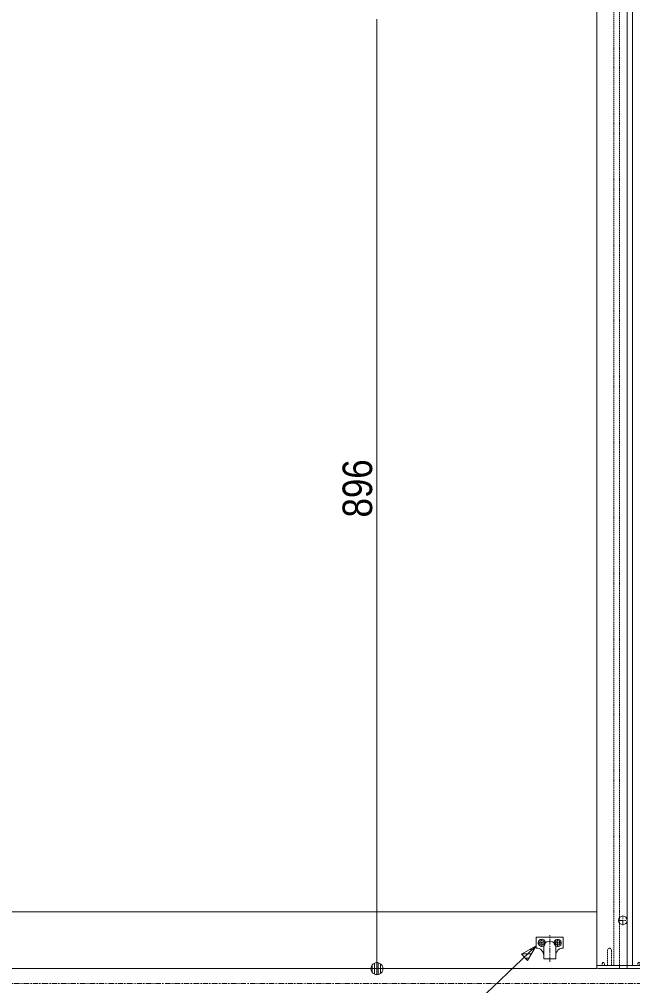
# Model space of a CAD drawing. Units: millimetres, scale not verified. Extents: x -4547 to 4547, y -2284 to 2284.
# Drawn here: x 206 to 778, y -1498 to -597 of the extents above; entities that cross this region are included whole.
import ezdxf
from ezdxf.enums import TextEntityAlignment as Align

# ---------------------------------------------------------------- set-up
doc = ezdxf.new("R2010")
doc.units = ezdxf.units.MM
doc.header["$LTSCALE"] = 20
for name, pattern in [('CHAIN1', [8, 5, -1, 1, -1]), ('DASHED1', [1.8, 1.2, -0.6]), ('DOUBLE_CHAIN1', [8.8, 5, -1, 0.6, -0.6, 0.6, -1])]:
    doc.linetypes.add(name, pattern=pattern)
for name, color, linetype, lineweight in [('0-0_3一般', 7, 'Continuous', 9), ('0-1_2寸法-3', 7, 'Continuous', 9), ('0-2_2寸法-1', 7, 'Continuous', 9), ('0-3_0', 7, 'Continuous', 9)]:
    doc.layers.add(name, color=color, linetype=linetype, lineweight=lineweight)
doc.styles.add('ＭＳ Ｐゴシック', font='')
doc.styles.get('ＭＳ Ｐゴシック').set_extended_font_data('MS PGothic')

# ---------------------------------------------------------------- blocks, each defined once
blk = doc.blocks.new('グループ-4')
at = {"layer": '0-0_3一般', "linetype": 'CHAIN1'}
for p, q in [((42092.6, -28740), (42268.6, -28740)), ((42180.6, -28828), (42180.6, -28652))]:
    blk.add_line(p, q, dxfattribs=at)
at = {"layer": '0-0_3一般'}
blk.add_circle((42180.6, -28740), 80, dxfattribs=at)
blk = doc.blocks.new('グループ-7')
at = {"layer": '0-0_3一般', "linetype": 'DASHED1'}
for p, q in [((42558.6, -29294.6), (42578.6, -29260)), ((42558.6, -29294.6), (42558.6, -29580)), ((42612.6, -29260), (42578.6, -29260)), ((42612.6, -29260), (42632.6, -29294.6)), ((42632.6, -29580), (42632.6, -29294.6)), ((42468.6, -29524), (42458.6, -29541.2)), ((42473.8, -29524), (42468.6, -29524)), ((42483.4, -29524), (42473.8, -29524)), ((42458.7, -29541.1), (42458.6, -29541.2)), ((42463.8, -29541.2), (42464.6, -29541.3)), ((42493.5, -29541.2), (42493.3, -29541.2))]:
    blk.add_line(p, q, dxfattribs=at)
at = {"layer": '0-0_3一般'}
for p, q in [((42114.6, -29620), (42114.6, -29580)), ((42678.6, -29580), (42114.6, -29580)), ((42134.6, -29640), (42658.6, -29640)), ((42678.6, -29620), (42678.6, -29580))]:
    blk.add_line(p, q, dxfattribs=at)
at = {"layer": '0-0_3一般', "linetype": 'DASHED1'}
for points in [[(42498.5, -29541.2), (42488.6, -29524), (42483.4, -29524)], [(42458.6, -29541.2), (42458.6, -29541.3), (42458.6, -29580)], [(42463.8, -29541.2), (42463.7, -29541.2), (42463.6, -29541.2), (42463.4, -29541.2), (42463.3, -29541.1), (42463.2, -29541.1), (42463, -29541.1), (42462.9, -29541), (42462.7, -29541), (42462.6, -29541), (42462.5, -29540.9), (42462.3, -29540.9), (42462.2, -29540.9), (42462, -29540.8), (42461.9, -29540.8), (42461.8, -29540.8), (42461.6, -29540.7), (42461.5, -29540.7), (42461.3, -29540.7), (42461.2, -29540.6), (42461, -29540.6), (42460.9, -29540.6), (42460.7, -29540.5), (42460.6, -29540.5), (42460.4, -29540.5), (42460.3, -29540.5), (42460.2, -29540.5), (42460, -29540.5), (42459.9, -29540.5), (42459.8, -29540.5), (42459.7, -29540.6), (42459.6, -29540.6), (42459.4, -29540.6), (42459.3, -29540.7), (42459.2, -29540.7), (42459.1, -29540.8), (42459, -29540.9), (42458.9, -29541), (42458.8, -29541), (42458.7, -29541.1)], [(42498.5, -29541.2), (42498.4, -29541.1), (42498.3, -29541.1), (42498.2, -29541), (42498.1, -29540.9), (42498, -29540.8), (42497.9, -29540.8), (42497.8, -29540.7), (42497.7, -29540.7), (42497.6, -29540.6), (42497.4, -29540.6), (42497.3, -29540.6), (42497.2, -29540.6), (42497.1, -29540.5), (42496.9, -29540.5), (42496.8, -29540.5), (42496.7, -29540.5), (42496.5, -29540.5), (42496.4, -29540.6), (42496.3, -29540.6), (42496.1, -29540.6), (42496, -29540.7), (42495.8, -29540.7), (42495.7, -29540.7), (42495.5, -29540.8), (42495.4, -29540.8), (42495.2, -29540.8), (42495.1, -29540.9), (42495, -29540.9), (42494.8, -29540.9), (42494.7, -29540.9), (42494.5, -29541), (42494.4, -29541), (42494.3, -29541), (42494.1, -29541.1), (42494, -29541.1), (42493.9, -29541.1), (42493.7, -29541.2), (42493.6, -29541.2), (42493.5, -29541.2)], [(42498.6, -29580), (42498.6, -29541.3), (42498.5, -29541.2)]]:
    blk.add_lwpolyline(points, dxfattribs=at)
at = {"layer": '0-0_3一般'}
for centre, start, end in [((42134.6, -29620), 180, 270), ((42658.6, -29620), 270, 0)]:
    blk.add_arc(centre, 20, start, end, dxfattribs=at)
blk = doc.blocks.new('グループ-8')
at = {"layer": '0-0_3一般'}
for p, q in [((42360.6, 16720), (42360.6, -29580)), ((42360.6, -29580), (42678.6, -29580))]:
    blk.add_line(p, q, dxfattribs=at)
at = {"layer": '0-0_3一般', "linetype": 'DASHED1'}
blk.add_lwpolyline([(42360.6, -29580), (42114.6, -29580), (42114.6, 16720), (42360.6, 16720)], dxfattribs=at)
blk = doc.blocks.new('グループ-10')
at = {"layer": '0-0_3一般', "linetype": 'DASHED1'}
for p, q in [((41894.6, -29294.6), (41914.6, -29260)), ((41894.6, -29294.6), (41894.6, -29580)), ((41948.6, -29260), (41914.6, -29260)), ((41948.6, -29260), (41968.6, -29294.6)), ((41968.6, -29580), (41968.6, -29294.6)), ((41804.6, -29524), (41794.6, -29541.2)), ((41809.8, -29524), (41804.6, -29524)), ((41819.4, -29524), (41809.8, -29524)), ((41794.7, -29541.1), (41794.6, -29541.2)), ((41799.8, -29541.2), (41800.6, -29541.3)), ((41829.5, -29541.2), (41829.3, -29541.2))]:
    blk.add_line(p, q, dxfattribs=at)
at = {"layer": '0-0_3一般'}
for p, q in [((41696.6, -29620), (41696.6, -29580)), ((42260.6, -29580), (41696.6, -29580)), ((41716.6, -29640), (42240.6, -29640)), ((42260.6, -29620), (42260.6, -29580))]:
    blk.add_line(p, q, dxfattribs=at)
at = {"layer": '0-0_3一般', "linetype": 'DASHED1'}
for points in [[(41834.5, -29541.2), (41824.6, -29524), (41819.4, -29524)], [(41794.6, -29541.2), (41794.6, -29541.3), (41794.6, -29580)], [(41799.8, -29541.2), (41799.7, -29541.2), (41799.6, -29541.2), (41799.4, -29541.2), (41799.3, -29541.1), (41799.2, -29541.1), (41799, -29541.1), (41798.9, -29541), (41798.7, -29541), (41798.6, -29541), (41798.5, -29540.9), (41798.3, -29540.9), (41798.2, -29540.9), (41798, -29540.8), (41797.9, -29540.8), (41797.8, -29540.8), (41797.6, -29540.7), (41797.5, -29540.7), (41797.3, -29540.7), (41797.2, -29540.6), (41797, -29540.6), (41796.9, -29540.6), (41796.7, -29540.5), (41796.6, -29540.5), (41796.4, -29540.5), (41796.3, -29540.5), (41796.2, -29540.5), (41796, -29540.5), (41795.9, -29540.5), (41795.8, -29540.5), (41795.7, -29540.6), (41795.6, -29540.6), (41795.4, -29540.6), (41795.3, -29540.7), (41795.2, -29540.7), (41795.1, -29540.8), (41795, -29540.9), (41794.9, -29541), (41794.8, -29541), (41794.7, -29541.1)], [(41834.5, -29541.2), (41834.4, -29541.1), (41834.3, -29541.1), (41834.2, -29541), (41834.1, -29540.9), (41834, -29540.8), (41833.9, -29540.8), (41833.8, -29540.7), (41833.7, -29540.7), (41833.6, -29540.6), (41833.4, -29540.6), (41833.3, -29540.6), (41833.2, -29540.6), (41833.1, -29540.5), (41832.9, -29540.5), (41832.8, -29540.5), (41832.7, -29540.5), (41832.5, -29540.5), (41832.4, -29540.6), (41832.3, -29540.6), (41832.1, -29540.6), (41832, -29540.7), (41831.8, -29540.7), (41831.7, -29540.7), (41831.5, -29540.8), (41831.4, -29540.8), (41831.2, -29540.8), (41831.1, -29540.9), (41831, -29540.9), (41830.8, -29540.9), (41830.7, -29540.9), (41830.5, -29541), (41830.4, -29541), (41830.3, -29541), (41830.1, -29541.1), (41830, -29541.1), (41829.9, -29541.1), (41829.7, -29541.2), (41829.6, -29541.2), (41829.5, -29541.2)], [(41834.6, -29580), (41834.6, -29541.3), (41834.5, -29541.2)]]:
    blk.add_lwpolyline(points, dxfattribs=at)
at = {"layer": '0-0_3一般'}
for centre, start, end in [((41716.6, -29620), 180, 270), ((42240.6, -29620), 270, 0)]:
    blk.add_arc(centre, 20, start, end, dxfattribs=at)
blk = doc.blocks.new('グループ-12')
at = {"layer": '0-0_3一般', "linetype": 'DOUBLE_CHAIN1'}
blk.add_line((51698.1, -29920), (25192.9, -29920), dxfattribs=at)
blk = doc.blocks.new('グループ-13')
at = {"layer": '0-0_3一般', "linetype": 'DASHED1'}
for p, q in [((42014.6, -29580), (42014.6, 16720)), ((41694.6, -28580), (41696.6, -28580)), ((41696.6, -28580), (41696.6, -29580))]:
    blk.add_line(p, q, dxfattribs=at)
at = {"layer": '0-0_3一般'}
for p, q in [((42260.6, -29580), (42260.6, 16720)), ((41694.6, -28580), (41694.6, 15660)), ((41694.6, -28580), (27234.6, -28580)), ((41694.6, -29580), (41694.6, -28580)), ((27234.6, -29640), (41694.6, -29640)), ((41696.6, -29580), (41694.6, -29580)), ((42014.6, -29580), (41696.6, -29580)), ((42014.6, -29580), (42260.6, -29580))]:
    blk.add_line(p, q, dxfattribs=at)
at = {"layer": '0-0_3一般', "linetype": 'DOUBLE_CHAIN1'}
blk.add_line((41691.8, -28580), (41693.8, -28580), dxfattribs=at)
at = {"layer": '0-0_3一般'}
blk.add_lwpolyline([(41696.6, -29580), (41696.6, -29640), (41694.6, -29640)], dxfattribs=at)
blk = doc.blocks.new('グループ-21')
at = {"layer": '0-0_3一般'}
for p, q in [((40564.6, -29052), (40564.6, -29256)), ((40828.6, -29132), (40804.6, -29132))]:
    blk.add_line(p, q, dxfattribs=at)
at = {"layer": '0-0_3一般', "linetype": 'CHAIN1'}
for p, q in [((40596, -29160), (40741.2, -29160)), ((40668.6, -29232.6), (40668.6, -29087.4)), ((40816.6, -29513.1), (40816.6, -29013.1)), ((40892, -29160), (41037.2, -29160)), ((40964.6, -29232.6), (40964.6, -29087.4))]:
    blk.add_line(p, q, dxfattribs=at)
at = {"layer": '0-0_3一般'}
for points in [[(41068.6, -29256), (41068.6, -29052), (40564.6, -29052)], [(40704.6, -29232), (40704.6, -29460), (40928.6, -29460), (40928.6, -29232)], [(40704.6, -29396), (40704.6, -29460), (40928.6, -29460), (40928.6, -29396)]]:
    blk.add_lwpolyline(points, dxfattribs=at)
for centre in [(40668.6, -29160), (40964.6, -29160)]:
    blk.add_circle(centre, 42, dxfattribs=at)
for centre, radius, start, end in [((40668.6, -29160), 66, 0, 304.71617), ((40804.6, -29232), 100, 90, 180), ((40668.6, -29160), 66, 359.48929, 0), ((40828.6, -29232), 100, 0, 90), ((40964.6, -29160), 66, 0, 180.51071), ((40964.6, -29160), 66, 235.28383, 0), ((40564.6, -29396), 140, 0, 90), ((41068.6, -29396), 140, 90, 180)]:
    blk.add_arc(centre, radius, start, end, dxfattribs=at)
at = {"layer": '0-0_3一般', "linetype": 'DASHED1'}
for centre, start, end in [((40668.6, -29160), 304.71617, 359.48929), ((40964.6, -29160), 180.51071, 235.28383)]:
    blk.add_arc(centre, 66, start, end, dxfattribs=at)
blk = doc.blocks.new('グループ-27')
at = {"layer": '0-0_3一般'}
for name in ['グループ-12', 'グループ-13', 'グループ-8', 'グループ-4', 'グループ-21', 'グループ-10', 'グループ-7']:
    blk.add_blockref(name, (0, 0), dxfattribs=at)
blk = doc.blocks.new('グループ-28')
at = {"layer": '0-0_3一般'}
blk.add_blockref('グループ-27', (0, 0), dxfattribs=at)
blk = doc.blocks.new('_Dot')
at = {"layer": '0-3_0'}
for p, q in [((-10, 0), (-20, 0)), ((9.78, 2), (-9.78, 2)), ((7.99, 6), (-7.99, 6)), ((9.16, -3.98), (-9.16, -3.98)), ((6, -7.98), (-6, -7.98))]:
    blk.add_line(p, q, dxfattribs=at)
for points in [[(10, 0), (9.92, 1.25), (9.69, 2.49), (9.3, 3.68), (8.76, 4.82), (8.09, 5.88), (7.29, 6.85), (6.37, 7.71), (5.36, 8.44), (4.26, 9.05), (3.09, 9.51), (1.87, 9.82), (0.63, 9.98), (-0.63, 9.98), (-1.87, 9.82), (-3.09, 9.51), (-4.26, 9.05), (-5.36, 8.44), (-6.37, 7.71), (-7.29, 6.85), (-8.09, 5.88), (-8.76, 4.82), (-9.3, 3.68), (-9.69, 2.49), (-9.92, 1.25), (-10, 0), (0, 0)], [(-10, 0), (-9.92, -1.25), (-9.69, -2.49), (-9.3, -3.68), (-8.76, -4.82), (-8.09, -5.88), (-7.29, -6.85), (-6.37, -7.71), (-5.36, -8.44), (-4.26, -9.05), (-3.09, -9.51), (-1.87, -9.82), (-0.63, -9.98), (0.63, -9.98), (1.87, -9.82), (3.09, -9.51), (4.26, -9.05), (5.36, -8.44), (6.37, -7.71), (7.29, -6.85), (8.09, -5.88), (8.76, -4.82), (9.3, -3.68), (9.69, -2.49), (9.92, -1.25), (10, 0), (0, 0)]]:
    blk.add_lwpolyline(points, close=True, dxfattribs=at)

msp = doc.modelspace()

# ---------------------------------------------------------------- linework, layer by layer
at = {"layer": '0-1_2寸法-3'}
for p, q in [((687.6, -1460.8), (610.55, -1534)), ((685.49, -1464.32), (681.26, -1464.32)), ((683.09, -1468.32), (674.04, -1468.32)), ((680.68, -1472.32), (677.55, -1472.32))]:
    msp.add_line(p, q, dxfattribs=at)
msp.add_lwpolyline([(673.81, -1468.44), (687.6, -1460.8), (679.48, -1474.32)], close=True, dxfattribs=at)
msp.add_lwpolyline([(673.81, -1468.44), (687.6, -1460.8), (679.48, -1474.32)], close=True, dxfattribs=at)
at = {"layer": '0-2_2寸法-1'}
for p, q in [((539.17, -597.26), (539.17, -1470.74)), ((524.17, -1482), (524.37, -1482))]:
    msp.add_line(p, q, dxfattribs=at)

# ---------------------------------------------------------------- block references
at = {"layer": '0-0_3一般', "xscale": 0.05, "yscale": 0.05}
msp.add_blockref('グループ-28', (-1340.62, 0), dxfattribs=at)
at = {"layer": '0-2_2寸法-1', "xscale": 0.5627563, "yscale": 0.5627563, "rotation": 270}
msp.add_blockref('_Dot', (539.17, -1482), dxfattribs=at)

# ---------------------------------------------------------------- texts
at = {"layer": '0-2_2寸法-1', "style": 'ＭＳ Ｐゴシック', "width": 0.9}
msp.add_text('896', height=27.57, rotation=90, dxfattribs=at).set_placement((542.97, -1061.51), align=Align.BOTTOM_LEFT)

doc.saveas('drawing.dxf')
